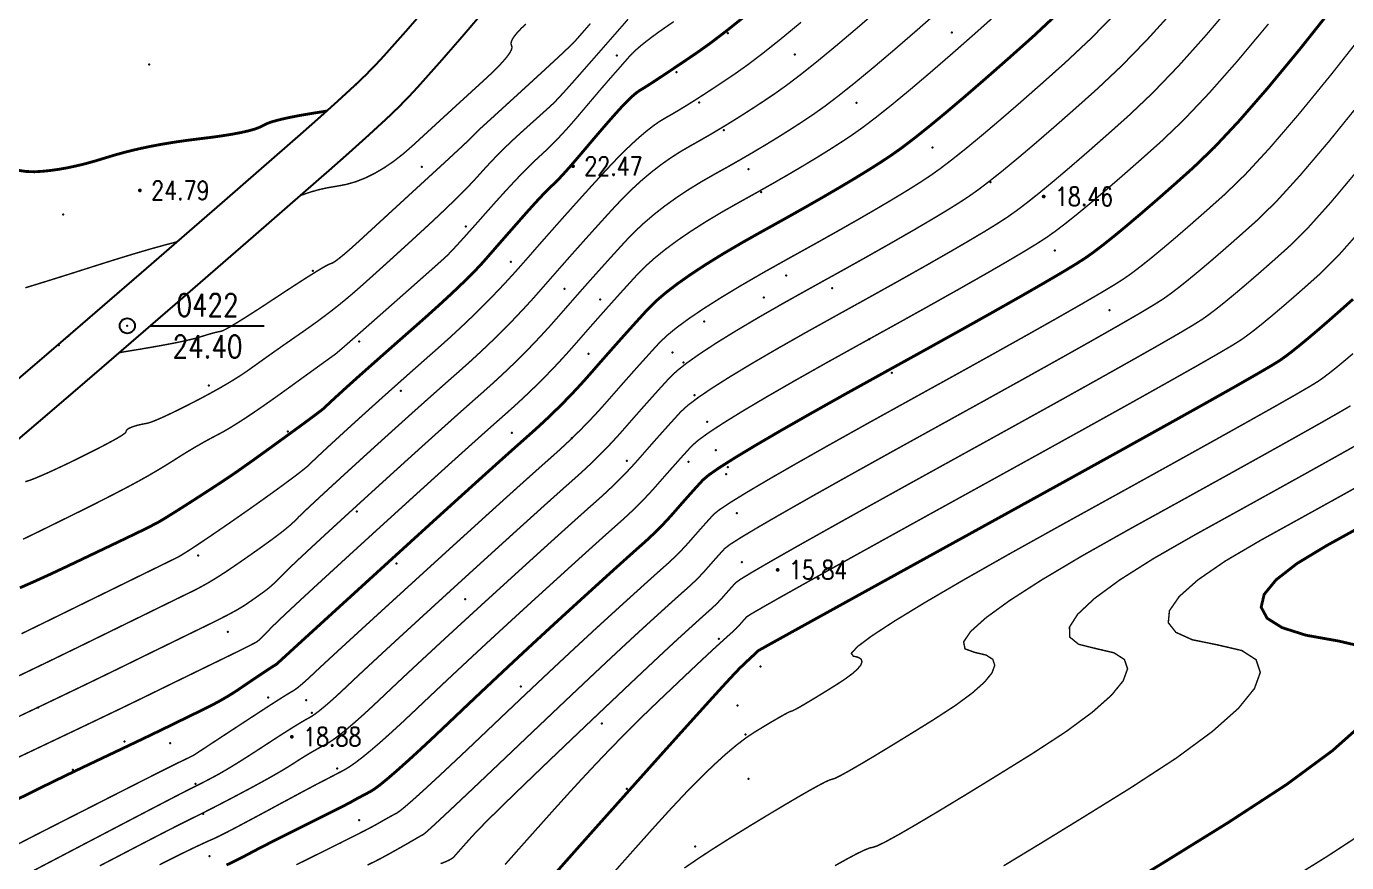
# Model space of a CAD drawing. Extents: x 940 to 2162, y 608 to 1562.
# Drawn here: x 1174.5 to 1244.4, y 720.4 to 764.7 of the extents above; entities that cross this region are included whole.
import ezdxf
from ezdxf.enums import TextEntityAlignment as Align

# ---------------------------------------------------------------- set-up
doc = ezdxf.new("R2010")
doc.units = 0
doc.header["$LTSCALE"] = 0.5
doc.header["$PDSIZE"] = 0.2
doc.layers.get('0').update_dxf_attribs({"linetype": 'CONTINUOUS'})
for name, color, linetype in [('DGX', 2, 'CONTINUOUS'), ('DLSS', 4, 'CONTINUOUS'), ('GCD', 1, 'CONTINUOUS'), ('KZD', 1, 'CONTINUOUS'), ('ZDH', 1, 'CONTINUOUS')]:
    doc.layers.add(name, color=color, linetype=linetype)
doc.styles.add('HZ', font='rs.shx', dxfattribs={"width": 0.8, "bigfont": 'hztxt.shx'})

# ---------------------------------------------------------------- blocks, each defined once
blk = doc.blocks.new('gc117')
blk.add_circle((0, 0), 0.8)
blk.add_point((0, 0))
blk = doc.blocks.new('GC200')
at = {"linetype": 'Continuous', "const_width": 0.2, "flags": 128}
blk.add_lwpolyline([(-0.1, 0, 1), (0.1, 0, 1)], format="xyb", close=True, dxfattribs=at)

msp = doc.modelspace()

# ---------------------------------------------------------------- linework, layer by layer
at = {"layer": 'DGX', "linetype": 'Continuous', "const_width": 0.075, "flags": 128}
for points, elevation in [([(1178.367, 720.235), (1179.417, 720.782), (1180.347, 721.266), (1181.158, 721.686), (1181.85, 722.043), (1182.422, 722.335), (1182.875, 722.564), (1183.208, 722.728), (1183.493, 722.868), (1183.798, 723.02), (1184.125, 723.185), (1184.473, 723.363), (1184.842, 723.553), (1185.232, 723.757), (1185.643, 723.973), (1186.076, 724.202), (1186.505, 724.431), (1186.904, 724.649), (1187.275, 724.854), (1187.617, 725.047), (1187.93, 725.228), (1188.214, 725.397), (1188.469, 725.554), (1188.695, 725.698), (1188.906, 725.835), (1189.115, 725.967), (1189.323, 726.095), (1189.529, 726.218), (1189.734, 726.337), (1189.938, 726.452), (1190.14, 726.562), (1190.34, 726.668), (1190.562, 726.798), (1190.825, 726.979), (1191.132, 727.211), (1191.481, 727.495), (1191.873, 727.83), (1192.308, 728.216), (1192.785, 728.654), (1193.305, 729.143), (1193.874, 729.682), (1194.498, 730.268), (1195.178, 730.902), (1195.913, 731.584), (1196.703, 732.314), (1197.549, 733.091), (1198.449, 733.916), (1199.406, 734.788), (1200.348, 735.646), (1201.209, 736.429), (1201.988, 737.135), (1202.685, 737.765), (1203.3, 738.319), (1203.833, 738.797), (1204.284, 739.2), (1204.653, 739.526), (1204.977, 739.815), (1205.294, 740.108), (1205.604, 740.403), (1205.907, 740.7), (1206.202, 741.001), (1206.49, 741.304), (1206.77, 741.611), (1207.044, 741.92), (1207.313, 742.228), (1207.58, 742.533), (1207.846, 742.834), (1208.111, 743.131), (1208.374, 743.425), (1208.635, 743.715), (1208.895, 744.001), (1209.153, 744.284), (1209.509, 744.61), (1210.059, 745.026), (1210.803, 745.532), (1211.743, 746.127), (1212.878, 746.813), (1214.207, 747.589), (1215.732, 748.455), (1217.451, 749.41), (1219.181, 750.367), (1220.74, 751.236), (1222.126, 752.016), (1223.339, 752.709), (1224.38, 753.314), (1225.249, 753.83), (1225.946, 754.259), (1226.47, 754.599), (1226.954, 754.943), (1227.53, 755.381), (1228.198, 755.914), (1228.957, 756.54), (1229.808, 757.262), (1230.751, 758.077), (1231.786, 758.987), (1232.912, 759.991), (1234.149, 761.166), (1235.514, 762.586), (1237.007, 764.254), (1238.629, 766.167)], 18.5), ([(1173.538, 725.74), (1174.847, 726.36), (1176.044, 726.928), (1177.127, 727.442), (1178.096, 727.905), (1178.953, 728.314), (1179.696, 728.671), (1180.325, 728.975), (1180.842, 729.227), (1181.303, 729.453), (1181.768, 729.68), (1182.235, 729.908), (1182.705, 730.137), (1183.178, 730.368), (1183.655, 730.6), (1184.134, 730.833), (1184.616, 731.067), (1185.072, 731.289), (1185.473, 731.484), (1185.817, 731.654), (1186.107, 731.798), (1186.34, 731.916), (1186.519, 732.008), (1186.641, 732.074), (1186.708, 732.113), (1186.753, 732.147), (1186.81, 732.196), (1186.879, 732.259), (1186.96, 732.336), (1187.052, 732.428), (1187.156, 732.534), (1187.272, 732.655), (1187.399, 732.79), (1187.602, 732.993), (1187.941, 733.319), (1188.419, 733.768), (1189.033, 734.34), (1189.785, 735.034), (1190.675, 735.85), (1191.702, 736.79), (1192.866, 737.852), (1194.054, 738.933), (1195.151, 739.93), (1196.158, 740.842), (1197.075, 741.67), (1197.901, 742.413), (1198.636, 743.072), (1199.281, 743.646), (1199.836, 744.136), (1200.34, 744.585), (1200.832, 745.039), (1201.313, 745.497), (1201.783, 745.96), (1202.242, 746.427), (1202.689, 746.898), (1203.124, 747.373), (1203.549, 747.853), (1203.967, 748.332), (1204.382, 748.805), (1204.795, 749.273), (1205.206, 749.735), (1205.614, 750.191), (1206.02, 750.641), (1206.424, 751.086), (1206.825, 751.525), (1207.26, 751.967), (1207.765, 752.42), (1208.339, 752.884), (1208.982, 753.36), (1209.696, 753.847), (1210.478, 754.346), (1211.33, 754.856), (1212.252, 755.377), (1213.182, 755.894), (1214.06, 756.39), (1214.886, 756.866), (1215.66, 757.322), (1216.381, 757.757), (1217.049, 758.172), (1217.666, 758.567), (1218.23, 758.941), (1218.824, 759.363), (1219.531, 759.901), (1220.351, 760.555), (1221.283, 761.324), (1222.328, 762.21), (1223.486, 763.211), (1224.756, 764.328), (1226.14, 765.561)], 20.5), ([(1173.603, 721.165), (1175.227, 721.999), (1176.837, 722.818), (1178.244, 723.533), (1179.45, 724.146), (1180.453, 724.655), (1181.255, 725.061), (1181.855, 725.364), (1182.253, 725.563), (1182.45, 725.66), (1182.541, 725.703), (1182.624, 725.743), (1182.7, 725.779), (1182.768, 725.811), (1182.827, 725.84), (1182.879, 725.864), (1182.923, 725.886), (1182.959, 725.903), (1182.991, 725.919), (1183.024, 725.935), (1183.056, 725.951), (1183.089, 725.967), (1183.122, 725.983), (1183.155, 725.999), (1183.189, 726.015), (1183.223, 726.032), (1183.256, 726.048), (1183.289, 726.065), (1183.321, 726.083), (1183.353, 726.1), (1183.383, 726.119), (1183.414, 726.137), (1183.443, 726.156), (1183.472, 726.176), (1183.536, 726.218), (1183.669, 726.306), (1183.871, 726.439), (1184.142, 726.617), (1184.483, 726.841), (1184.893, 727.11), (1185.373, 727.424), (1185.922, 727.784), (1186.474, 728.145), (1186.962, 728.464), (1187.387, 728.739), (1187.749, 728.971), (1188.047, 729.161), (1188.282, 729.308), (1188.454, 729.412), (1188.562, 729.473), (1188.646, 729.522), (1188.747, 729.592), (1188.865, 729.68), (1188.998, 729.789), (1189.148, 729.917), (1189.314, 730.065), (1189.497, 730.232), (1189.695, 730.419), (1189.968, 730.675), (1190.372, 731.05), (1190.906, 731.543), (1191.572, 732.154), (1192.369, 732.884), (1193.297, 733.732), (1194.356, 734.698), (1195.546, 735.783), (1196.75, 736.879), (1197.849, 737.877), (1198.843, 738.779), (1199.732, 739.583), (1200.517, 740.291), (1201.198, 740.901), (1201.773, 741.414), (1202.244, 741.831), (1202.658, 742.2), (1203.063, 742.573), (1203.459, 742.95), (1203.845, 743.33), (1204.222, 743.714), (1204.589, 744.101), (1204.947, 744.492), (1205.296, 744.886), (1205.64, 745.28), (1205.981, 745.669), (1206.321, 746.053), (1206.658, 746.433), (1206.994, 746.808), (1207.328, 747.178), (1207.659, 747.544), (1207.989, 747.905), (1208.384, 748.288), (1208.912, 748.723), (1209.571, 749.208), (1210.363, 749.744), (1211.287, 750.33), (1212.343, 750.967), (1213.531, 751.655), (1214.852, 752.394), (1216.182, 753.13), (1217.4, 753.813), (1218.506, 754.441), (1219.499, 755.015), (1220.38, 755.535), (1221.149, 756.001), (1221.806, 756.413), (1222.35, 756.77), (1222.889, 757.153), (1223.53, 757.641), (1224.274, 758.234), (1225.12, 758.932), (1226.068, 759.736), (1227.119, 760.644), (1228.271, 761.657), (1229.526, 762.776), (1230.867, 764.034), (1232.278, 765.467)], 19.5), ([(1173.776, 728.002), (1174.792, 728.485), (1175.756, 728.944), (1176.667, 729.38), (1177.525, 729.792), (1178.33, 730.181), (1179.083, 730.546), (1179.783, 730.888), (1180.439, 731.209), (1181.059, 731.513), (1181.643, 731.798), (1182.191, 732.066), (1182.703, 732.316), (1183.179, 732.548), (1183.619, 732.762), (1184.024, 732.959), (1184.394, 733.14), (1184.733, 733.31), (1185.04, 733.467), (1185.316, 733.612), (1185.559, 733.745), (1185.771, 733.866), (1185.952, 733.975), (1186.1, 734.072), (1186.232, 734.162), (1186.361, 734.251), (1186.487, 734.339), (1186.611, 734.426), (1186.732, 734.511), (1186.85, 734.595), (1186.966, 734.679), (1187.079, 734.761), (1187.193, 734.845), (1187.308, 734.937), (1187.425, 735.036), (1187.544, 735.141), (1187.665, 735.254), (1187.788, 735.373), (1187.914, 735.499), (1188.041, 735.633), (1188.222, 735.817), (1188.511, 736.095), (1188.906, 736.469), (1189.408, 736.937), (1190.017, 737.501), (1190.732, 738.159), (1191.554, 738.911), (1192.483, 739.759), (1193.439, 740.628), (1194.341, 741.447), (1195.19, 742.215), (1195.985, 742.931), (1196.727, 743.597), (1197.415, 744.212), (1198.05, 744.775), (1198.632, 745.288), (1199.18, 745.778), (1199.717, 746.272), (1200.241, 746.771), (1200.752, 747.275), (1201.251, 747.783), (1201.738, 748.296), (1202.213, 748.814), (1202.675, 749.336), (1203.13, 749.858), (1203.582, 750.373), (1204.032, 750.883), (1204.479, 751.386), (1204.924, 751.882), (1205.366, 752.373), (1205.806, 752.857), (1206.243, 753.335), (1206.698, 753.806), (1207.191, 754.268), (1207.723, 754.723), (1208.292, 755.168), (1208.9, 755.606), (1209.546, 756.035), (1210.23, 756.456), (1210.952, 756.869), (1211.683, 757.275), (1212.391, 757.679), (1213.076, 758.079), (1213.74, 758.475), (1214.381, 758.868), (1214.999, 759.258), (1215.596, 759.644), (1216.17, 760.027), (1216.792, 760.468), (1217.531, 761.031), (1218.389, 761.715), (1219.365, 762.52), (1220.458, 763.447), (1221.67, 764.495), (1222.999, 765.663)], 21), ([(1219.853, 765.778), (1218.588, 764.684), (1217.446, 763.716), (1216.427, 762.875), (1215.532, 762.161), (1214.759, 761.573), (1214.11, 761.112), (1213.526, 760.721), (1212.949, 760.343), (1212.381, 759.979), (1211.82, 759.628), (1211.266, 759.291), (1210.721, 758.967), (1210.183, 758.657), (1209.653, 758.36), (1209.13, 758.056), (1208.614, 757.724), (1208.104, 757.365), (1207.602, 756.977), (1207.106, 756.561), (1206.618, 756.117), (1206.136, 755.645), (1205.661, 755.145), (1205.188, 754.628), (1204.713, 754.104), (1204.234, 753.574), (1203.753, 753.036), (1203.269, 752.492), (1202.783, 751.942), (1202.294, 751.384), (1201.802, 750.82), (1201.302, 750.254), (1200.788, 749.694), (1200.261, 749.139), (1199.721, 748.589), (1199.168, 748.045), (1198.601, 747.505), (1198.021, 746.97), (1197.428, 746.44), (1196.819, 745.905), (1196.194, 745.351), (1195.553, 744.781), (1194.896, 744.193), (1194.222, 743.587), (1193.531, 742.964), (1192.824, 742.324), (1192.101, 741.666), (1191.409, 741.035), (1190.796, 740.474), (1190.264, 739.984), (1189.81, 739.564), (1189.436, 739.216), (1189.142, 738.937), (1188.927, 738.73), (1188.792, 738.593), (1188.687, 738.486), (1188.565, 738.371), (1188.423, 738.246), (1188.264, 738.112), (1188.087, 737.969), (1187.891, 737.817), (1187.677, 737.655), (1187.445, 737.485), (1187.201, 737.308), (1186.952, 737.129), (1186.697, 736.948), (1186.436, 736.764), (1186.17, 736.577), (1185.898, 736.388), (1185.621, 736.197), (1185.338, 736.003), (1185.055, 735.812), (1184.778, 735.632), (1184.507, 735.461), (1184.241, 735.3), (1183.981, 735.149), (1183.727, 735.008), (1183.478, 734.877), (1183.235, 734.755), (1182.955, 734.619), (1182.593, 734.443), (1182.151, 734.227), (1181.628, 733.971), (1181.023, 733.675), (1180.338, 733.34), (1179.572, 732.965), (1178.725, 732.55), (1177.854, 732.124), (1177.018, 731.716), (1176.215, 731.326), (1175.447, 730.954), (1174.713, 730.601), (1174.012, 730.265)], 21.5), ([(1174.852, 719.979), (1176.338, 720.757), (1177.827, 721.536), (1179.134, 722.22), (1180.259, 722.808), (1181.203, 723.3), (1181.964, 723.696), (1182.544, 723.996), (1182.943, 724.201), (1183.159, 724.31), (1183.29, 724.374), (1183.43, 724.444), (1183.581, 724.52), (1183.74, 724.601), (1183.91, 724.689), (1184.089, 724.782), (1184.278, 724.882), (1184.477, 724.987), (1184.696, 725.107), (1184.946, 725.25), (1185.227, 725.417), (1185.539, 725.607), (1185.881, 725.82), (1186.255, 726.057), (1186.66, 726.318), (1187.095, 726.602), (1187.526, 726.883), (1187.919, 727.137), (1188.272, 727.362), (1188.586, 727.56), (1188.861, 727.729), (1189.097, 727.871), (1189.293, 727.985), (1189.451, 728.071), (1189.604, 728.16), (1189.786, 728.285), (1189.998, 728.446), (1190.24, 728.642), (1190.511, 728.873), (1190.811, 729.14), (1191.141, 729.443), (1191.5, 729.781), (1191.921, 730.179), (1192.435, 730.659), (1193.042, 731.222), (1193.742, 731.869), (1194.536, 732.599), (1195.423, 733.411), (1196.403, 734.307), (1197.476, 735.286), (1198.549, 736.263), (1199.529, 737.153), (1200.415, 737.957), (1201.209, 738.674), (1201.909, 739.305), (1202.515, 739.849), (1203.029, 740.307), (1203.449, 740.678), (1203.818, 741.008), (1204.179, 741.34), (1204.531, 741.676), (1204.876, 742.015), (1205.212, 742.357), (1205.539, 742.703), (1205.859, 743.051), (1206.17, 743.403), (1206.476, 743.754), (1206.781, 744.101), (1207.083, 744.444), (1207.384, 744.782), (1207.684, 745.117), (1207.981, 745.447), (1208.277, 745.773), (1208.571, 746.094), (1208.946, 746.449), (1209.485, 746.874), (1210.187, 747.37), (1211.053, 747.936), (1212.082, 748.572), (1213.275, 749.278), (1214.631, 750.055), (1216.151, 750.902), (1217.682, 751.749), (1219.07, 752.524), (1220.316, 753.229), (1221.419, 753.862), (1222.38, 754.424), (1223.199, 754.916), (1223.876, 755.336), (1224.41, 755.685), (1224.922, 756.048), (1225.53, 756.511), (1226.236, 757.074), (1227.038, 757.736), (1227.938, 758.499), (1228.935, 759.361), (1230.029, 760.322), (1231.219, 761.384), (1232.508, 762.6), (1233.896, 764.027), (1235.384, 765.664)], 19), ([(1174.227, 732.529), (1174.905, 732.86), (1175.705, 733.251), (1176.625, 733.702), (1177.666, 734.212), (1178.704, 734.72), (1179.617, 735.167), (1180.404, 735.553), (1181.064, 735.876), (1181.599, 736.138), (1182.007, 736.338), (1182.29, 736.476), (1182.447, 736.552), (1182.562, 736.613), (1182.72, 736.707), (1182.922, 736.832), (1183.166, 736.988), (1183.454, 737.177), (1183.785, 737.397), (1184.159, 737.649), (1184.576, 737.933), (1185.01, 738.231), (1185.436, 738.525), (1185.853, 738.816), (1186.262, 739.102), (1186.662, 739.384), (1187.053, 739.663), (1187.437, 739.938), (1187.811, 740.209), (1188.162, 740.465), (1188.475, 740.697), (1188.749, 740.902), (1188.985, 741.083), (1189.182, 741.238), (1189.341, 741.368), (1189.461, 741.473), (1189.543, 741.553), (1189.632, 741.643), (1189.773, 741.779), (1189.967, 741.962), (1190.212, 742.191), (1190.51, 742.467), (1190.861, 742.789), (1191.263, 743.158), (1191.718, 743.573), (1192.209, 744.019), (1192.721, 744.481), (1193.253, 744.959), (1193.806, 745.454), (1194.38, 745.965), (1194.974, 746.491), (1195.588, 747.034), (1196.223, 747.593), (1196.862, 748.163), (1197.486, 748.738), (1198.095, 749.318), (1198.69, 749.904), (1199.271, 750.496), (1199.838, 751.093), (1200.39, 751.695), (1200.928, 752.303), (1201.457, 752.91), (1201.983, 753.51), (1202.507, 754.102), (1203.027, 754.687), (1203.544, 755.265), (1204.059, 755.836), (1204.57, 756.399), (1205.079, 756.956), (1205.574, 757.484), (1206.044, 757.966), (1206.49, 758.399), (1206.912, 758.785), (1207.309, 759.123), (1207.681, 759.414), (1208.029, 759.657), (1208.353, 759.852), (1208.683, 760.039), (1209.051, 760.256), (1209.457, 760.503), (1209.9, 760.781), (1210.381, 761.09), (1210.899, 761.429), (1211.456, 761.798), (1212.05, 762.197), (1212.727, 762.678), (1213.532, 763.291), (1214.466, 764.036), (1215.528, 764.912)], 22), ([(1208.777, 764.942), (1208.346, 764.646), (1207.954, 764.369), (1207.602, 764.111), (1207.289, 763.871), (1207.015, 763.65), (1206.781, 763.448), (1206.586, 763.265), (1206.431, 763.1), (1206.296, 762.945), (1206.163, 762.793), (1206.031, 762.642), (1205.901, 762.494), (1205.772, 762.347), (1205.645, 762.203), (1205.52, 762.06), (1205.396, 761.919), (1205.263, 761.767), (1205.111, 761.591), (1204.938, 761.391), (1204.746, 761.166), (1204.535, 760.917), (1204.303, 760.645), (1204.052, 760.348), (1203.781, 760.026), (1203.503, 759.7), (1203.23, 759.389), (1202.961, 759.092), (1202.698, 758.81), (1202.439, 758.543), (1202.186, 758.291), (1201.937, 758.053), (1201.694, 757.829), (1201.439, 757.595), (1201.157, 757.322), (1200.847, 757.011), (1200.511, 756.662), (1200.147, 756.276), (1199.756, 755.851), (1199.338, 755.388), (1198.892, 754.888), (1198.456, 754.395), (1198.066, 753.958), (1197.723, 753.576), (1197.426, 753.248), (1197.176, 752.976), (1196.972, 752.758), (1196.815, 752.595), (1196.703, 752.487), (1196.579, 752.374), (1196.381, 752.197), (1196.11, 751.956), (1195.766, 751.651), (1195.349, 751.282), (1194.859, 750.848), (1194.296, 750.351), (1193.659, 749.789), (1193.026, 749.231), (1192.473, 748.744), (1192.001, 748.329), (1191.608, 747.985), (1191.296, 747.713), (1191.065, 747.513), (1190.913, 747.384), (1190.842, 747.327), (1190.774, 747.278), (1190.632, 747.177), (1190.417, 747.022), (1190.128, 746.813), (1189.766, 746.552), (1189.33, 746.237), (1188.82, 745.868), (1188.237, 745.446), (1187.639, 745.017), (1187.084, 744.626), (1186.572, 744.274), (1186.104, 743.96), (1185.679, 743.686), (1185.297, 743.449), (1184.959, 743.251), (1184.664, 743.092), (1184.39, 742.949), (1184.113, 742.801), (1183.834, 742.646), (1183.553, 742.486), (1183.269, 742.319), (1182.983, 742.147), (1182.695, 741.969), (1182.404, 741.784), (1182.112, 741.599), (1181.817, 741.416), (1181.519, 741.236), (1181.22, 741.059), (1180.918, 740.884), (1180.614, 740.713), (1180.307, 740.544), (1179.998, 740.378), (1179.678, 740.209), (1179.339, 740.032), (1178.979, 739.846), (1178.6, 739.653), (1178.2, 739.45), (1177.781, 739.24), (1177.342, 739.021), (1176.882, 738.794), (1176.432, 738.572), (1176.017, 738.368), (1175.64, 738.183), (1175.299, 738.016), (1174.994, 737.867), (1174.726, 737.737), (1174.495, 737.625), (1174.3, 737.532)], 23), ([(1206.359, 765.071), (1205.984, 764.641), (1205.622, 764.228), (1205.274, 763.83), (1204.939, 763.447), (1204.617, 763.08), (1204.309, 762.729), (1204.014, 762.392), (1203.732, 762.072), (1203.469, 761.774), (1203.231, 761.507), (1203.017, 761.269), (1202.828, 761.062), (1202.663, 760.884), (1202.523, 760.737), (1202.407, 760.62), (1202.316, 760.533), (1202.223, 760.448), (1202.101, 760.338), (1201.951, 760.203), (1201.772, 760.042), (1201.565, 759.855), (1201.329, 759.644), (1201.065, 759.407), (1200.771, 759.144), (1200.468, 758.868), (1200.171, 758.592), (1199.881, 758.314), (1199.599, 758.036), (1199.324, 757.756), (1199.056, 757.475), (1198.795, 757.194), (1198.541, 756.911), (1198.273, 756.615), (1197.97, 756.293), (1197.63, 755.945), (1197.254, 755.571), (1196.843, 755.17), (1196.396, 754.744), (1195.913, 754.291), (1195.394, 753.813), (1194.872, 753.334), (1194.377, 752.883), (1193.911, 752.459), (1193.472, 752.062), (1193.062, 751.692), (1192.68, 751.349), (1192.326, 751.033), (1192, 750.744), (1191.681, 750.468), (1191.351, 750.191), (1191.008, 749.913), (1190.653, 749.634), (1190.285, 749.354), (1189.905, 749.072), (1189.513, 748.789), (1189.109, 748.505), (1188.707, 748.226), (1188.321, 747.958), (1187.954, 747.701), (1187.603, 747.454), (1187.269, 747.218), (1186.953, 746.993), (1186.653, 746.779), (1186.371, 746.576), (1186.083, 746.374), (1185.767, 746.165), (1185.423, 745.949), (1185.05, 745.725), (1184.648, 745.495), (1184.219, 745.257), (1183.761, 745.011), (1183.274, 744.759), (1182.798, 744.517), (1182.37, 744.306), (1181.992, 744.124), (1181.662, 743.972), (1181.38, 743.85), (1181.148, 743.757), (1180.964, 743.695), (1180.829, 743.662), (1180.72, 743.643), (1180.616, 743.623), (1180.515, 743.602), (1180.418, 743.579), (1180.326, 743.555), (1180.237, 743.529), (1180.153, 743.502), (1180.073, 743.473), (1179.999, 743.444), (1179.936, 743.414), (1179.882, 743.383), (1179.838, 743.352), (1179.805, 743.32), (1179.781, 743.288), (1179.767, 743.256), (1179.763, 743.222), (1179.736, 743.177), (1179.651, 743.106), (1179.509, 743.012), (1179.31, 742.892), (1179.054, 742.748), (1178.74, 742.579), (1178.369, 742.386), (1177.942, 742.168), (1177.495, 741.945), (1177.07, 741.735), (1176.665, 741.539), (1176.281, 741.357), (1175.918, 741.188), (1175.576, 741.033), (1175.254, 740.892), (1174.953, 740.765), (1174.675, 740.658), (1174.424, 740.578)], 23.5), ([(1204.36, 764.838), (1204.231, 764.689), (1204.121, 764.563), (1204.018, 764.445), (1203.923, 764.335), (1203.834, 764.234), (1203.753, 764.141), (1203.679, 764.057), (1203.612, 763.981), (1203.552, 763.913), (1203.464, 763.82), (1203.311, 763.671), (1203.094, 763.464), (1202.813, 763.199), (1202.467, 762.878), (1202.056, 762.499), (1201.582, 762.063), (1201.043, 761.57), (1200.504, 761.077), (1200.03, 760.645), (1199.622, 760.272), (1199.279, 759.959), (1199, 759.705), (1198.787, 759.511), (1198.639, 759.376), (1198.556, 759.301), (1198.506, 759.256), (1198.458, 759.211), (1198.41, 759.165), (1198.364, 759.12), (1198.319, 759.074), (1198.275, 759.028), (1198.232, 758.982), (1198.191, 758.935), (1198.118, 758.861), (1197.983, 758.729), (1197.784, 758.541), (1197.522, 758.296), (1197.197, 757.995), (1196.809, 757.636), (1196.358, 757.221), (1195.844, 756.75), (1195.31, 756.261), (1194.801, 755.794), (1194.316, 755.349), (1193.855, 754.926), (1193.418, 754.525), (1193.006, 754.146), (1192.618, 753.79), (1192.254, 753.455), (1191.92, 753.151), (1191.623, 752.886), (1191.363, 752.661), (1191.14, 752.476), (1190.953, 752.33), (1190.803, 752.223), (1190.689, 752.156), (1190.612, 752.128), (1190.515, 752.093), (1190.343, 752.004), (1190.094, 751.86), (1189.77, 751.663), (1189.369, 751.412), (1188.892, 751.106), (1188.34, 750.747), (1187.711, 750.333), (1187.082, 749.919), (1186.527, 749.559), (1186.048, 749.254), (1185.644, 749.003), (1185.314, 748.805), (1185.059, 748.662), (1184.88, 748.573), (1184.775, 748.538), (1184.699, 748.527), (1184.605, 748.508), (1184.493, 748.482), (1184.363, 748.448), (1184.216, 748.407), (1184.051, 748.358), (1183.869, 748.302), (1183.668, 748.239), (1183.425, 748.168), (1183.113, 748.091), (1182.732, 748.007), (1182.284, 747.915), (1181.766, 747.817), (1181.181, 747.712), (1180.527, 747.6), (1179.804, 747.481), (1179.403, 747.412)], 24), ([(1181.537, 720.293), (1182.015, 720.536), (1182.419, 720.738), (1182.751, 720.901), (1183.034, 721.039), (1183.295, 721.164), (1183.533, 721.277), (1183.747, 721.377), (1183.938, 721.466), (1184.107, 721.543), (1184.252, 721.607), (1184.374, 721.659), (1184.517, 721.724), (1184.723, 721.824), (1184.994, 721.961), (1185.328, 722.133), (1185.727, 722.342), (1186.189, 722.588), (1186.716, 722.869), (1187.306, 723.186), (1187.893, 723.503), (1188.41, 723.78), (1188.856, 724.02), (1189.23, 724.221), (1189.535, 724.383), (1189.768, 724.508), (1189.931, 724.593), (1190.023, 724.641), (1190.077, 724.667), (1190.124, 724.691), (1190.165, 724.712), (1190.2, 724.729), (1190.229, 724.744), (1190.251, 724.755), (1190.267, 724.764), (1190.277, 724.769), (1190.299, 724.781), (1190.35, 724.808), (1190.432, 724.851), (1190.544, 724.909), (1190.685, 724.983), (1190.857, 725.072), (1191.058, 725.177), (1191.29, 725.297), (1191.565, 725.459), (1191.898, 725.69), (1192.289, 725.988), (1192.738, 726.355), (1193.244, 726.79), (1193.808, 727.294), (1194.43, 727.865), (1195.11, 728.505), (1195.827, 729.185), (1196.562, 729.878), (1197.314, 730.582), (1198.083, 731.299), (1198.87, 732.029), (1199.674, 732.77), (1200.496, 733.524), (1201.335, 734.291), (1202.148, 735.03), (1202.889, 735.704), (1203.561, 736.313), (1204.161, 736.856), (1204.691, 737.334), (1205.15, 737.746), (1205.539, 738.092), (1205.857, 738.373), (1206.137, 738.623), (1206.41, 738.875), (1206.677, 739.129), (1206.937, 739.386), (1207.192, 739.645), (1207.44, 739.906), (1207.682, 740.17), (1207.917, 740.436), (1208.149, 740.702), (1208.38, 740.965), (1208.609, 741.224), (1208.837, 741.48), (1209.063, 741.734), (1209.289, 741.984), (1209.513, 742.23), (1209.735, 742.474), (1210.071, 742.771), (1210.632, 743.177), (1211.42, 743.693), (1212.433, 744.319), (1213.673, 745.054), (1215.14, 745.9), (1216.832, 746.854), (1218.751, 747.919), (1220.681, 748.985), (1222.409, 749.947), (1223.935, 750.804), (1225.259, 751.556), (1226.38, 752.203), (1227.299, 752.745), (1228.016, 753.182), (1228.53, 753.514), (1228.987, 753.838), (1229.53, 754.251), (1230.159, 754.753), (1230.875, 755.345), (1231.678, 756.025), (1232.567, 756.794), (1233.543, 757.652), (1234.606, 758.599), (1235.79, 759.731), (1237.132, 761.146), (1238.631, 762.843), (1240.287, 764.823)], 18), ([(1188.785, 720.295), (1189.23, 720.514), (1189.691, 720.742), (1190.169, 720.979), (1190.665, 721.224), (1191.144, 721.463), (1191.577, 721.68), (1191.962, 721.874), (1192.299, 722.046), (1192.589, 722.196), (1192.831, 722.324), (1193.026, 722.43), (1193.173, 722.513), (1193.296, 722.585), (1193.417, 722.655), (1193.536, 722.722), (1193.654, 722.788), (1193.77, 722.852), (1193.884, 722.914), (1193.996, 722.974), (1194.107, 723.032), (1194.276, 723.148), (1194.561, 723.38), (1194.963, 723.73), (1195.481, 724.196), (1196.116, 724.779), (1196.867, 725.479), (1197.735, 726.295), (1198.72, 727.229), (1199.733, 728.192), (1200.688, 729.096), (1201.585, 729.942), (1202.424, 730.73), (1203.204, 731.459), (1203.926, 732.129), (1204.589, 732.742), (1205.194, 733.295), (1205.746, 733.798), (1206.25, 734.256), (1206.706, 734.669), (1207.114, 735.038), (1207.474, 735.362), (1207.785, 735.642), (1208.049, 735.878), (1208.265, 736.068), (1208.455, 736.238), (1208.641, 736.409), (1208.822, 736.582), (1208.999, 736.756), (1209.172, 736.932), (1209.341, 737.109), (1209.505, 737.289), (1209.665, 737.469), (1209.822, 737.65), (1209.979, 737.828), (1210.134, 738.005), (1210.289, 738.179), (1210.443, 738.351), (1210.596, 738.52), (1210.748, 738.688), (1210.9, 738.853), (1211.195, 739.092), (1211.779, 739.48), (1212.652, 740.017), (1213.814, 740.703), (1215.265, 741.537), (1217.004, 742.521), (1219.033, 743.654), (1221.35, 744.935), (1223.681, 746.222), (1225.749, 747.37), (1227.555, 748.379), (1229.099, 749.249), (1230.38, 749.981), (1231.399, 750.574), (1232.156, 751.028), (1232.65, 751.343), (1233.052, 751.628), (1233.529, 751.991), (1234.083, 752.433), (1234.712, 752.953), (1235.418, 753.55), (1236.2, 754.227), (1237.058, 754.981), (1237.992, 755.814), (1239.072, 756.862), (1240.367, 758.265), (1241.878, 760.023), (1243.604, 762.134), (1245.546, 764.6)], 17), ([(1188.987, 755.725), (1189.076, 755.761), (1189.529, 755.917), (1189.992, 756.047), (1190.466, 756.151), (1190.95, 756.231), (1191.441, 756.324), (1191.935, 756.467), (1192.433, 756.661), (1192.933, 756.906), (1193.437, 757.202), (1193.944, 757.548), (1194.454, 757.946), (1194.967, 758.394), (1195.476, 758.862), (1195.973, 759.318), (1196.459, 759.764), (1196.933, 760.199), (1197.395, 760.622), (1197.846, 761.034), (1198.286, 761.436), (1198.713, 761.826), (1199.106, 762.191), (1199.439, 762.518), (1199.712, 762.807), (1199.926, 763.057), (1200.08, 763.268), (1200.175, 763.442), (1200.211, 763.577), (1200.187, 763.673), (1200.157, 763.763), (1200.172, 763.877), (1200.234, 764.016), (1200.341, 764.179), (1200.495, 764.367), (1200.694, 764.579), (1200.94, 764.816)], 24.5), ([(1192.556, 720.28), (1192.754, 720.375), (1192.955, 720.474), (1193.158, 720.578), (1193.363, 720.686), (1193.571, 720.799), (1193.782, 720.915), (1193.986, 721.03), (1194.175, 721.136), (1194.349, 721.234), (1194.507, 721.324), (1194.65, 721.406), (1194.778, 721.479), (1194.891, 721.545), (1194.989, 721.601), (1195.076, 721.652), (1195.156, 721.699), (1195.231, 721.742), (1195.3, 721.781), (1195.363, 721.817), (1195.42, 721.848), (1195.471, 721.876), (1195.516, 721.9), (1195.631, 721.992), (1195.892, 722.226), (1196.299, 722.6), (1196.852, 723.116), (1197.551, 723.773), (1198.396, 724.571), (1199.387, 725.511), (1200.524, 726.591), (1201.686, 727.695), (1202.752, 728.706), (1203.721, 729.622), (1204.594, 730.445), (1205.371, 731.174), (1206.052, 731.809), (1206.636, 732.35), (1207.124, 732.798), (1207.545, 733.182), (1207.93, 733.531), (1208.278, 733.847), (1208.59, 734.129), (1208.865, 734.377), (1209.103, 734.59), (1209.305, 734.77), (1209.47, 734.916), (1209.615, 735.045), (1209.756, 735.176), (1209.895, 735.308), (1210.03, 735.441), (1210.162, 735.576), (1210.291, 735.711), (1210.416, 735.848), (1210.538, 735.986), (1210.659, 736.124), (1210.778, 736.26), (1210.897, 736.395), (1211.015, 736.528), (1211.133, 736.659), (1211.25, 736.789), (1211.366, 736.917), (1211.482, 737.043), (1211.757, 737.253), (1212.352, 737.632), (1213.268, 738.179), (1214.504, 738.894), (1216.06, 739.779), (1217.937, 740.832), (1220.133, 742.053), (1222.65, 743.443), (1225.18, 744.84), (1227.419, 746.081), (1229.365, 747.166), (1231.019, 748.096), (1232.38, 748.87), (1233.449, 749.488), (1234.226, 749.951), (1234.71, 750.258), (1235.084, 750.523), (1235.529, 750.861), (1236.044, 751.273), (1236.631, 751.757), (1237.288, 752.313), (1238.016, 752.943), (1238.815, 753.646), (1239.685, 754.421), (1240.713, 755.428), (1241.985, 756.825), (1243.502, 758.612), (1245.263, 760.79)], 16.5), ([(1196.43, 720.353), (1196.569, 720.405), (1196.694, 720.456), (1196.805, 720.506), (1196.902, 720.553), (1196.985, 720.6), (1197.054, 720.644), (1197.109, 720.687), (1197.149, 720.729), (1197.193, 720.781), (1197.258, 720.855), (1197.343, 720.953), (1197.449, 721.072), (1197.576, 721.215), (1197.723, 721.38), (1197.891, 721.568), (1198.079, 721.779), (1198.336, 722.054), (1198.707, 722.434), (1199.194, 722.92), (1199.796, 723.511), (1200.513, 724.207), (1201.346, 725.009), (1202.293, 725.917), (1203.356, 726.93), (1204.426, 727.947), (1205.393, 728.864), (1206.258, 729.684), (1207.021, 730.404), (1207.683, 731.026), (1208.242, 731.55), (1208.698, 731.974), (1209.053, 732.3), (1209.345, 732.566), (1209.61, 732.807), (1209.851, 733.025), (1210.066, 733.22), (1210.256, 733.391), (1210.421, 733.539), (1210.56, 733.663), (1210.674, 733.764), (1210.774, 733.853), (1210.872, 733.943), (1210.968, 734.034), (1211.061, 734.126), (1211.152, 734.219), (1211.241, 734.313), (1211.328, 734.407), (1211.412, 734.503), (1211.495, 734.598), (1211.578, 734.692), (1211.66, 734.785), (1211.742, 734.877), (1211.823, 734.968), (1211.904, 735.057), (1211.984, 735.146), (1212.064, 735.233), (1212.319, 735.414), (1212.926, 735.783), (1213.884, 736.34), (1215.194, 737.086), (1216.856, 738.02), (1218.869, 739.142), (1221.233, 740.453), (1223.95, 741.952), (1226.68, 743.458), (1229.089, 744.792), (1231.175, 745.954), (1232.938, 746.943), (1234.38, 747.759), (1235.499, 748.403), (1236.296, 748.874), (1236.77, 749.172), (1237.117, 749.418), (1237.529, 749.731), (1238.006, 750.112), (1238.549, 750.561), (1239.158, 751.076), (1239.833, 751.66), (1240.573, 752.31), (1241.378, 753.029), (1242.354, 753.994), (1243.603, 755.385), (1245.125, 757.202)], 16), ([(1174.425, 750.849), (1175.119, 751.06), (1175.946, 751.317), (1176.906, 751.619), (1178, 751.968), (1179.112, 752.319), (1180.127, 752.63), (1181.046, 752.9), (1181.868, 753.128), (1182.47, 753.284)], 24.5), ([(1199.841, 720.303), (1200.223, 720.735), (1200.679, 721.249), (1201.21, 721.845), (1201.815, 722.522), (1202.494, 723.282), (1203.205, 724.068), (1203.903, 724.829), (1204.589, 725.563), (1205.263, 726.27), (1205.924, 726.951), (1206.574, 727.606), (1207.211, 728.235), (1207.836, 728.836), (1208.427, 729.398), (1208.961, 729.905), (1209.439, 730.357), (1209.861, 730.756), (1210.226, 731.099), (1210.535, 731.388), (1210.787, 731.623), (1210.983, 731.803), (1211.144, 731.949), (1211.291, 732.083), (1211.423, 732.203), (1211.542, 732.311), (1211.647, 732.405), (1211.738, 732.487), (1211.815, 732.555), (1211.878, 732.611), (1211.933, 732.661), (1211.987, 732.71), (1212.04, 732.761), (1212.092, 732.811), (1212.142, 732.863), (1212.191, 732.915), (1212.239, 732.967), (1212.286, 733.019), (1212.332, 733.072), (1212.377, 733.124), (1212.423, 733.175), (1212.468, 733.226), (1212.513, 733.276), (1212.557, 733.326), (1212.602, 733.375), (1212.646, 733.423), (1212.881, 733.575), (1213.499, 733.934), (1214.501, 734.502), (1215.885, 735.278), (1217.651, 736.262), (1219.801, 737.453), (1222.334, 738.853), (1225.249, 740.46), (1228.18, 742.077), (1230.758, 743.504), (1232.985, 744.741), (1234.858, 745.79), (1236.38, 746.648), (1237.549, 747.317), (1238.366, 747.797), (1238.831, 748.087), (1239.149, 748.313), (1239.528, 748.601), (1239.968, 748.952), (1240.468, 749.365), (1241.028, 749.839), (1241.649, 750.376), (1242.33, 750.975), (1243.072, 751.636), (1243.995, 752.559), (1245.221, 753.944)], 15.5), ([(1244.768, 747.365), (1244.305, 746.973), (1243.891, 746.631), (1243.528, 746.342), (1243.214, 746.103), (1242.951, 745.916), (1242.532, 745.657), (1241.753, 745.203), (1240.613, 744.555), (1239.113, 743.712), (1237.252, 742.674), (1235.031, 741.441), (1232.45, 740.013), (1229.508, 738.391), (1226.601, 736.776), (1224.124, 735.371), (1222.077, 734.175), (1220.459, 733.189), (1219.272, 732.413), (1218.514, 731.846), (1218.187, 731.489), (1218.289, 731.342), (1218.552, 731.281), (1218.707, 731.182), (1218.752, 731.045), (1218.689, 730.871), (1218.517, 730.659), (1218.237, 730.41), (1217.847, 730.123), (1217.349, 729.798), (1216.83, 729.476), (1216.375, 729.197), (1215.986, 728.961), (1215.661, 728.768), (1215.402, 728.618), (1215.208, 728.512), (1215.079, 728.448), (1215.015, 728.428), (1214.958, 728.412), (1214.848, 728.361), (1214.685, 728.275), (1214.469, 728.155), (1214.201, 728.001), (1213.88, 727.812), (1213.507, 727.588), (1213.081, 727.33), (1212.602, 727.011), (1212.071, 726.605), (1211.488, 726.112), (1210.854, 725.532), (1210.167, 724.866), (1209.427, 724.112), (1208.636, 723.272), (1207.793, 722.345), (1206.959, 721.412), (1206.197, 720.557), (1205.507, 719.778)], 14.5), ([(1244.636, 744.599), (1243.938, 744.192), (1242.918, 743.612), (1241.575, 742.857), (1239.909, 741.927), (1237.92, 740.823), (1235.609, 739.545), (1232.974, 738.093), (1230.399, 736.643), (1228.265, 735.373), (1226.572, 734.284), (1225.32, 733.375), (1224.508, 732.646), (1224.137, 732.098), (1224.208, 731.729), (1224.719, 731.541), (1225.326, 731.4), (1225.681, 731.172), (1225.786, 730.857), (1225.641, 730.456), (1225.245, 729.967), (1224.598, 729.392), (1223.7, 728.73), (1222.552, 727.982), (1221.354, 727.239), (1220.306, 726.596), (1219.408, 726.052), (1218.66, 725.608), (1218.063, 725.263), (1217.615, 725.017), (1217.318, 724.87), (1217.171, 724.823), (1217.039, 724.786), (1216.785, 724.668), (1216.409, 724.471), (1215.912, 724.195), (1215.294, 723.838), (1214.554, 723.402), (1213.693, 722.887), (1212.711, 722.291), (1211.718, 721.679), (1210.826, 721.114), (1210.035, 720.595), (1209.346, 720.123)], 14), ([(1217.323, 720.246), (1217.955, 720.599), (1218.471, 720.873), (1218.871, 721.067), (1219.157, 721.182), (1219.327, 721.218), (1219.557, 721.292), (1220.023, 721.522), (1220.723, 721.907), (1221.659, 722.448), (1222.83, 723.144), (1224.237, 723.995), (1225.878, 725.003), (1227.755, 726.165), (1229.553, 727.338), (1230.959, 728.375), (1231.972, 729.275), (1232.593, 730.04), (1232.821, 730.669), (1232.656, 731.162), (1232.099, 731.52), (1231.149, 731.741), (1230.229, 731.97), (1229.761, 732.349), (1229.744, 732.88), (1230.18, 733.561), (1231.067, 734.393), (1232.406, 735.376), (1234.198, 736.51), (1236.441, 737.794), (1238.767, 739.077), (1240.808, 740.206), (1242.565, 741.181), (1244.036, 742.002), (1245.222, 742.669)], 13.5), ([(1226.253, 720.235), (1228.168, 721.395), (1230.403, 722.766), (1232.958, 724.349), (1235.406, 725.946), (1237.32, 727.357), (1238.7, 728.584), (1239.544, 729.625), (1239.855, 730.481), (1239.631, 731.153), (1238.872, 731.639), (1237.579, 731.94), (1236.25, 732.21), (1235.384, 732.601), (1234.98, 733.113), (1235.04, 733.747), (1235.562, 734.502), (1236.548, 735.379), (1237.996, 736.376), (1239.907, 737.496), (1241.925, 738.609), (1243.697, 739.589), (1245.221, 740.435)], 13), ([(1239.46, 718.293), (1243.364, 720.717), (1247.112, 723.161)], 12)]:
    msp.add_lwpolyline(points, dxfattribs=dict(at, elevation=elevation))
at = {"layer": 'DGX', "color": 3, "linetype": 'Continuous', "const_width": 0.15, "flags": 128}
for points, elevation in [([(1185.085, 720.28), (1185.37, 720.415), (1185.641, 720.548), (1185.899, 720.679), (1186.145, 720.809), (1186.403, 720.946), (1186.699, 721.102), (1187.033, 721.275), (1187.406, 721.465), (1187.818, 721.674), (1188.267, 721.9), (1188.755, 722.144), (1189.282, 722.406), (1189.798, 722.662), (1190.253, 722.889), (1190.649, 723.087), (1190.984, 723.256), (1191.259, 723.396), (1191.475, 723.507), (1191.63, 723.589), (1191.725, 723.641), (1191.797, 723.683), (1191.883, 723.731), (1191.984, 723.787), (1192.099, 723.849), (1192.227, 723.917), (1192.37, 723.993), (1192.527, 724.075), (1192.699, 724.165), (1192.921, 724.304), (1193.23, 724.535), (1193.626, 724.859), (1194.109, 725.275), (1194.68, 725.785), (1195.338, 726.386), (1196.083, 727.08), (1196.915, 727.867), (1197.78, 728.689), (1198.625, 729.487), (1199.45, 730.262), (1200.254, 731.015), (1201.037, 731.744), (1201.8, 732.45), (1202.543, 733.133), (1203.265, 733.793), (1203.947, 734.414), (1204.57, 734.98), (1205.133, 735.491), (1205.637, 735.947), (1206.082, 736.348), (1206.468, 736.694), (1206.794, 736.985), (1207.061, 737.221), (1207.296, 737.43), (1207.525, 737.642), (1207.749, 737.855), (1207.968, 738.071), (1208.182, 738.288), (1208.39, 738.508), (1208.593, 738.729), (1208.791, 738.953), (1208.986, 739.176), (1209.179, 739.397), (1209.372, 739.614), (1209.563, 739.83), (1209.753, 740.042), (1209.942, 740.252), (1210.131, 740.459), (1210.318, 740.664), (1210.633, 740.932), (1211.206, 741.329), (1212.036, 741.855), (1213.124, 742.511), (1214.469, 743.296), (1216.072, 744.21), (1217.932, 745.254), (1220.05, 746.427), (1222.181, 747.603), (1224.079, 748.658), (1225.745, 749.591), (1227.179, 750.402), (1228.38, 751.092), (1229.349, 751.659), (1230.086, 752.105), (1230.59, 752.428), (1231.019, 752.733), (1231.529, 753.121), (1232.121, 753.593), (1232.794, 754.149), (1233.548, 754.788), (1234.384, 755.51), (1235.301, 756.316), (1236.299, 757.206), (1237.431, 758.297), (1238.75, 759.706), (1240.254, 761.433), (1241.946, 763.479), (1243.824, 765.842)], 17.5), ([(1174.031, 723.774), (1174.873, 724.191), (1175.69, 724.592), (1176.483, 724.977), (1177.251, 725.347), (1177.994, 725.7), (1178.694, 726.032), (1179.334, 726.335), (1179.913, 726.611), (1180.432, 726.858), (1180.89, 727.077), (1181.287, 727.268), (1181.624, 727.43), (1181.901, 727.565), (1182.147, 727.686), (1182.396, 727.807), (1182.646, 727.929), (1182.897, 728.052), (1183.15, 728.175), (1183.405, 728.299), (1183.661, 728.424), (1183.919, 728.549), (1184.176, 728.676), (1184.427, 728.807), (1184.674, 728.94), (1184.916, 729.077), (1185.153, 729.216), (1185.385, 729.359), (1185.613, 729.505), (1185.835, 729.654), (1186.049, 729.8), (1186.249, 729.936), (1186.435, 730.063), (1186.608, 730.179), (1186.768, 730.287), (1186.914, 730.384), (1187.046, 730.472), (1187.165, 730.551), (1187.271, 730.62), (1187.365, 730.681), (1187.447, 730.734), (1187.516, 730.779), (1187.574, 730.815), (1187.619, 730.844), (1187.652, 730.863), (1187.673, 730.875), (1187.689, 730.885), (1187.708, 730.898), (1187.731, 730.915), (1187.756, 730.936), (1187.785, 730.961), (1187.817, 730.989), (1187.852, 731.021), (1187.891, 731.057), (1188.015, 731.172), (1188.308, 731.44), (1188.77, 731.863), (1189.402, 732.439), (1190.202, 733.169), (1191.171, 734.052), (1192.31, 735.089), (1193.617, 736.281), (1194.951, 737.495), (1196.168, 738.602), (1197.27, 739.601), (1198.256, 740.492), (1199.126, 741.276), (1199.88, 741.953), (1200.518, 742.522), (1201.04, 742.983), (1201.499, 743.393), (1201.948, 743.806), (1202.386, 744.224), (1202.814, 744.645), (1203.232, 745.07), (1203.639, 745.499), (1204.036, 745.933), (1204.423, 746.37), (1204.803, 746.806), (1205.182, 747.237), (1205.558, 747.663), (1205.932, 748.084), (1206.304, 748.499), (1206.674, 748.91), (1207.042, 749.315), (1207.407, 749.715), (1207.822, 750.128), (1208.338, 750.571), (1208.955, 751.046), (1209.673, 751.552), (1210.491, 752.089), (1211.41, 752.657), (1212.431, 753.255), (1213.552, 753.885), (1214.682, 754.512), (1215.73, 755.101), (1216.696, 755.654), (1217.579, 756.169), (1218.381, 756.646), (1219.099, 757.087), (1219.736, 757.49), (1220.29, 757.856), (1220.857, 758.258), (1221.531, 758.771), (1222.312, 759.395), (1223.202, 760.128), (1224.198, 760.973), (1225.302, 761.928), (1226.514, 762.993), (1227.833, 764.168), (1229.226, 765.469)], 20), ([(1174.14, 734.959), (1174.92, 735.302), (1175.739, 735.675), (1176.597, 736.077), (1177.427, 736.472), (1178.163, 736.823), (1178.805, 737.129), (1179.353, 737.39), (1179.807, 737.607), (1180.166, 737.78), (1180.431, 737.908), (1180.603, 737.991), (1180.724, 738.051), (1180.841, 738.109), (1180.952, 738.165), (1181.057, 738.218), (1181.158, 738.27), (1181.253, 738.319), (1181.343, 738.366), (1181.427, 738.41), (1181.528, 738.466), (1181.665, 738.547), (1181.839, 738.652), (1182.05, 738.783), (1182.298, 738.938), (1182.583, 739.118), (1182.905, 739.322), (1183.263, 739.551), (1183.627, 739.786), (1183.966, 740.004), (1184.281, 740.208), (1184.57, 740.397), (1184.834, 740.57), (1185.072, 740.729), (1185.286, 740.872), (1185.475, 741), (1185.671, 741.135), (1185.908, 741.301), (1186.185, 741.498), (1186.503, 741.724), (1186.861, 741.981), (1187.259, 742.268), (1187.698, 742.585), (1188.177, 742.933), (1188.647, 743.275), (1189.058, 743.576), (1189.411, 743.836), (1189.705, 744.054), (1189.94, 744.231), (1190.117, 744.366), (1190.235, 744.46), (1190.294, 744.513), (1190.337, 744.556), (1190.405, 744.621), (1190.497, 744.709), (1190.615, 744.818), (1190.757, 744.95), (1190.925, 745.105), (1191.118, 745.281), (1191.335, 745.479), (1191.594, 745.714), (1191.911, 745.998), (1192.285, 746.332), (1192.717, 746.715), (1193.206, 747.148), (1193.753, 747.631), (1194.357, 748.163), (1195.019, 748.745), (1195.683, 749.332), (1196.292, 749.88), (1196.846, 750.389), (1197.346, 750.858), (1197.791, 751.289), (1198.182, 751.679), (1198.519, 752.031), (1198.8, 752.344), (1199.055, 752.637), (1199.311, 752.93), (1199.568, 753.224), (1199.826, 753.519), (1200.085, 753.814), (1200.345, 754.109), (1200.605, 754.405), (1200.867, 754.702), (1201.12, 754.986), (1201.354, 755.246), (1201.57, 755.482), (1201.767, 755.693), (1201.946, 755.88), (1202.105, 756.043), (1202.247, 756.181), (1202.369, 756.294), (1202.495, 756.412), (1202.645, 756.563), (1202.819, 756.748), (1203.018, 756.965), (1203.242, 757.216), (1203.489, 757.5), (1203.762, 757.817), (1204.058, 758.167), (1204.359, 758.523), (1204.642, 758.856), (1204.908, 759.167), (1205.157, 759.455), (1205.389, 759.721), (1205.604, 759.964), (1205.801, 760.185), (1205.981, 760.383), (1206.148, 760.562), (1206.306, 760.724), (1206.454, 760.869), (1206.593, 760.997), (1206.722, 761.109), (1206.842, 761.204), (1206.952, 761.282), (1207.053, 761.344), (1207.183, 761.42), (1207.381, 761.545), (1207.647, 761.716), (1207.98, 761.935), (1208.381, 762.201), (1208.849, 762.514), (1209.386, 762.875), (1209.99, 763.283), (1210.694, 763.783), (1211.532, 764.421), (1212.504, 765.196)], 22.5), ([(1190.394, 760.206), (1189.642, 760.089), (1188.964, 759.973), (1188.382, 759.86), (1187.898, 759.75), (1187.511, 759.645), (1187.221, 759.543), (1187.027, 759.446), (1186.847, 759.351), (1186.596, 759.257), (1186.275, 759.166), (1185.883, 759.076), (1185.421, 758.987), (1184.888, 758.901), (1184.285, 758.816), (1183.611, 758.733), (1182.914, 758.645), (1182.239, 758.546), (1181.587, 758.437), (1180.958, 758.317), (1180.352, 758.186), (1179.769, 758.044), (1179.209, 757.892), (1178.671, 757.729), (1178.152, 757.57), (1177.647, 757.43), (1177.156, 757.309), (1176.679, 757.207), (1176.216, 757.124), (1175.767, 757.061), (1175.332, 757.017), (1174.912, 756.991), (1174.465, 757.007), (1173.952, 757.085)], 25), ([(1244.765, 750.244), (1244.087, 749.64), (1243.465, 749.093), (1242.898, 748.602), (1242.386, 748.169), (1241.929, 747.792), (1241.528, 747.471), (1241.182, 747.208), (1240.891, 747.001), (1240.436, 746.72), (1239.599, 746.232), (1238.38, 745.537), (1236.778, 744.636), (1234.794, 743.529), (1232.428, 742.215), (1229.68, 740.695), (1226.549, 738.968), (1223.434, 737.252), (1220.733, 735.764), (1218.447, 734.503), (1216.575, 733.47), (1215.117, 732.664), (1214.073, 732.086), (1213.443, 731.735), (1213.228, 731.613), (1213.219, 731.603), (1213.211, 731.594), (1213.203, 731.585), (1213.194, 731.575), (1213.186, 731.566), (1213.177, 731.556), (1213.168, 731.546), (1213.16, 731.536), (1213.151, 731.526), (1213.142, 731.516), (1213.132, 731.506), (1213.123, 731.497), (1213.113, 731.487), (1213.103, 731.477), (1213.093, 731.468), (1213.082, 731.459), (1213.07, 731.448), (1213.056, 731.435), (1213.038, 731.42), (1213.019, 731.402), (1212.996, 731.381), (1212.971, 731.358), (1212.943, 731.333), (1212.912, 731.305), (1212.875, 731.271), (1212.827, 731.227), (1212.769, 731.172), (1212.7, 731.107), (1212.62, 731.031), (1212.529, 730.946), (1212.428, 730.849), (1212.316, 730.743), (1212.129, 730.552), (1211.802, 730.203), (1211.335, 729.696), (1210.729, 729.03), (1209.984, 728.206), (1209.098, 727.224), (1208.073, 726.083), (1206.909, 724.784), (1205.739, 723.476), (1204.697, 722.309), (1203.783, 721.283), (1202.997, 720.398), (1202.34, 719.653)], 15), ([(1245.645, 731.759), (1244.009, 732.14), (1242.271, 732.45), (1241.007, 732.852), (1240.217, 733.347), (1239.9, 733.933), (1240.058, 734.611), (1240.689, 735.381), (1241.794, 736.243), (1243.373, 737.198), (1245.084, 738.141)], 12.5), ([(1232.098, 718.794), (1234.927, 720.53), (1238.161, 722.533), (1241.259, 724.553), (1243.681, 726.34), (1245.427, 727.892)], 12.5)]:
    msp.add_lwpolyline(points, dxfattribs=dict(at, elevation=elevation))
at = {"layer": 'DLSS', "linetype": 'Continuous', "const_width": 0.1, "flags": 128}
msp.add_lwpolyline([(1146.151, 720.288, -0.048539), (1145.97, 723.428, -0.079415), (1146.374, 725.44, -0.109643), (1146.918, 726.279, -0.039551), (1148.111, 727.28, -0.014645), (1152.345, 730.115, -0.043897), (1163.94, 736.046, 0.077737), (1171.125, 740.356, 0.002398), (1173.889, 742.686, 0.001485), (1178.306, 746.467, 0.001838), (1190.568, 757.106, 0.007446), (1193.596, 759.833, 0.022277), (1195.214, 761.475, 0.00849), (1198.866, 765.668, 0.0181), (1199.9, 766.99, 0.003422), (1204.535, 773.478, 0.047569), (1220.762, 801.92, 0.058745), (1228.82, 827.42, 0.003523)], format="xyb", dxfattribs=at)
at = {"layer": 'DLSS', "linetype": 'Continuous', "flags": 128}
msp.add_lwpolyline([(1143.744, 719.913, 0.1, 0.1, -0.048539), (1143.537, 723.525, 0.1, 0.1, -0.079415), (1144.092, 726.291, 0.1, 0.1, -0.109643), (1145.21, 728.015, 0.1, 0.1, -0.039551), (1146.698, 729.263, 0.1, 0.1, -0.014645), (1151.05, 732.177, 0.1, 0.1, -0.043897), (1163.025, 738.303, 0.1, 0.1, 0.077737), (1169.565, 742.226, 0.1, 0.1, 0.002398), (1172.311, 744.54, 0.1, 0.1, 0.001485), (1176.717, 748.312, 0.1, 0.1, 0.001838), (1188.965, 758.939, 0.1, 0.1, 0.007446), (1191.939, 761.618, 0.1, 0.1, 0.022277), (1193.405, 763.105, 0.1, 0.1, 0.00849), (1197.003, 767.236, 0.1, 0.1, 0.0181), (1197.928, 768.419, 0.1, 0.1, 0.003422), (1202.544, 774.88, 0.1, 0.1, 0.047569), (1218.542, 802.921, 0.1, 0.1, 0.058745)], format="xyseb", dxfattribs=at)
at = {"layer": 'KZD', "linetype": 'Continuous'}
msp.add_line((1181.08, 748.834), (1187.08, 748.834), dxfattribs=at)
at = {"layer": 'ZDH', "linetype": 'Continuous'}
for p in [(1211.644, 764.326, 21.992), (1211.644, 764.326, 21.992), (1211.644, 764.326, 21.992), (1223.515, 764.373, 18.85), (1223.515, 764.373, 18.85), (1223.515, 764.373, 18.85), (1205.772, 763.151, 23.193), (1205.772, 763.151, 23.193), (1205.772, 763.151, 23.193), (1215.19, 763.204, 20.315), (1215.19, 763.204, 20.315), (1215.19, 763.204, 20.315), (1180.989, 762.679, 25.529), (1208.932, 762.261, 22.306), (1208.932, 762.261, 22.306), (1208.932, 762.261, 22.306), (1191.939, 761.618, 25.114), (1210.133, 760.654, 21.584), (1210.133, 760.654, 21.584), (1210.133, 760.654, 21.584), (1218.467, 760.64, 19.067), (1218.467, 760.64, 19.067), (1218.467, 760.64, 19.067), (1211.425, 759.195, 20.581), (1211.425, 759.195, 20.581), (1211.425, 759.195, 20.581), (1222.486, 758.279, 17.582), (1222.486, 758.279, 17.582), (1222.486, 758.279, 17.582), (1195.433, 757.258, 24.25), (1212.748, 757.138, 19.325), (1212.748, 757.138, 19.325), (1212.748, 757.138, 19.325), (1225.569, 756.44, 16.552), (1225.569, 756.44, 16.552), (1225.569, 756.44, 16.552), (1213.406, 755.909, 19.04), (1213.406, 755.909, 19.04), (1213.406, 755.909, 19.04), (1176.435, 754.723, 25.014), (1197.766, 754.087, 23.121), (1228.962, 752.829, 15.236), (1228.962, 752.829, 15.236), (1228.962, 752.829, 15.236), (1200.152, 752.215, 22.164), (1189.655, 751.751, 24.079), (1214.74, 751.495, 18.038), (1214.74, 751.495, 18.038), (1214.74, 751.495, 18.038), (1202.995, 750.793, 21.186), (1217.166, 750.836, 17.264), (1217.166, 750.836, 17.264), (1217.166, 750.836, 17.264), (1204.881, 750.236, 20.443), (1213.559, 750.34, 18.41), (1231.868, 749.655, 14.255), (1231.868, 749.655, 14.255), (1231.868, 749.655, 14.255), (1210.383, 749.069, 18.969), (1176.195, 747.809, 24.241), (1176.717, 748.312, 24.304), (1192.113, 748.008, 22.945), (1219.138, 748.132, 16.296), (1219.138, 748.132, 16.296), (1219.138, 748.132, 16.296), (1204.27, 747.35, 19.963), (1208.712, 747.414, 18.98), (1209.287, 746.896, 18.918), (1209.287, 746.896, 18.918), (1220.329, 746.339, 15.696), (1220.329, 746.339, 15.696), (1220.329, 746.339, 15.696), (1184.146, 745.668, 23.562), (1194.326, 745.392, 21.971), (1209.879, 745.163, 18.387), (1209.879, 745.163, 18.387), (1210.541, 743.75, 17.967), (1210.541, 743.75, 17.967), (1188.335, 743.241, 22.496), (1200.2, 743.167, 20.139), (1203.375, 742.881, 19.378), (1211.007, 742.254, 17.414), (1211.007, 742.254, 17.414), (1206.292, 741.692, 18.41), (1209.553, 741.628, 17.7), (1211.554, 740.972, 16.846), (1211.641, 741.351, 16.989), (1211.641, 741.351, 16.989), (1191.988, 739.009, 21.05), (1212.129, 738.905, 16.416), (1212.129, 738.905, 16.416), (1183.588, 736.664, 21.896), (1194.097, 736.246, 19.718), (1212.38, 736.324, 15.884), (1212.38, 736.324, 15.884), (1197.732, 734.355, 18.789), (1185.163, 732.624, 20.792), (1211.173, 732.26, 15.554), (1211.173, 732.26, 15.554), (1213.373, 730.785, 14.92), (1213.373, 730.785, 14.92), (1200.677, 729.74, 17.476), (1187.292, 729.15, 19.713), (1189.302, 729.013, 19.297), (1175.113, 728.622, 21.011), (1189.611, 728.336, 18.882), (1212.15, 728.726, 14.939), (1212.15, 728.726, 14.939), (1204.972, 727.78, 16.032), (1179.672, 726.829, 20.33), (1179.672, 726.829, 20.33), (1182.092, 726.739, 20.023), (1182.092, 726.739, 20.023), (1212.572, 727.195, 14.638), (1212.572, 727.195, 14.638), (1176.941, 725.325, 20.004), (1190.955, 725.4, 17.995), (1212.736, 724.847, 14.309), (1212.736, 724.847, 14.309), (1183.443, 724.578, 19.336), (1183.443, 724.578, 19.336), (1206.294, 724.32, 14.987), (1183.849, 722.992, 18.848), (1183.849, 722.992, 18.848), (1192.118, 722.664, 17.194), (1209.91, 721.258, 14.082), (1184.175, 720.742, 17.977), (1184.175, 720.742, 17.977)]:
    msp.add_point(p, dxfattribs=at)

# ---------------------------------------------------------------- block references
at = {"layer": 'GCD', "linetype": 'Continuous'}
ref = msp.add_blockref('GC200', (1203.442, 757.286, 22.466), dxfattribs=dict(at, xscale=0.5, yscale=0.5, zscale=0.5))
ref.add_attrib('height', '22.47', dxfattribs={"linetype": 'Continuous', "height": 1, "style": 'HZ', "width": 0.8}).set_placement((1204.042, 757.286, 22.466), align=Align.MIDDLE_LEFT)
ref = msp.add_blockref('GC200', (1180.496, 756.005, 24.792), dxfattribs=dict(at, xscale=0.5, yscale=0.5, zscale=0.5))
ref.add_attrib('height', '24.79', dxfattribs={"linetype": 'Continuous', "height": 1, "style": 'HZ', "width": 0.8}).set_placement((1181.096, 756.005, 24.792), align=Align.MIDDLE_LEFT)
ref = msp.add_blockref('GC200', (1228.377, 755.68, 18.459), dxfattribs=dict(at, xscale=0.5, yscale=0.5, zscale=0.5))
ref.add_attrib('height', '18.46', dxfattribs={"linetype": 'Continuous', "height": 1, "style": 'HZ', "width": 0.8}).set_placement((1228.977, 755.68, 18.459), align=Align.MIDDLE_LEFT)
ref = msp.add_blockref('GC200', (1214.284, 735.909, 15.837), dxfattribs=dict(at, xscale=0.5, yscale=0.5, zscale=0.5))
ref.add_attrib('height', '15.84', dxfattribs={"linetype": 'Continuous', "height": 1, "style": 'HZ', "width": 0.8}).set_placement((1214.884, 735.909, 15.837), align=Align.MIDDLE_LEFT)
ref = msp.add_blockref('GC200', (1188.544, 727.071, 18.877), dxfattribs=dict(at, xscale=0.5, yscale=0.5, zscale=0.5))
ref.add_attrib('height', '18.88', dxfattribs={"linetype": 'Continuous', "height": 1, "style": 'HZ', "width": 0.8}).set_placement((1189.144, 727.071, 18.877), align=Align.MIDDLE_LEFT)
at = {"layer": 'KZD', "linetype": 'Continuous', "xscale": 0.5, "yscale": 0.5}
msp.add_blockref('gc117', (1179.83, 748.834, 24.395), dxfattribs=at)

# ---------------------------------------------------------------- texts
at = {"layer": 'KZD', "linetype": 'Continuous', "style": 'HZ', "width": 0.8}
for s, p in [('0422', (1184.08, 749.934)), ('24.40', (1184.08, 747.734))]:
    msp.add_text(s, height=1.2, dxfattribs=at).set_placement(p, align=Align.MIDDLE)

doc.saveas('drawing.dxf')
